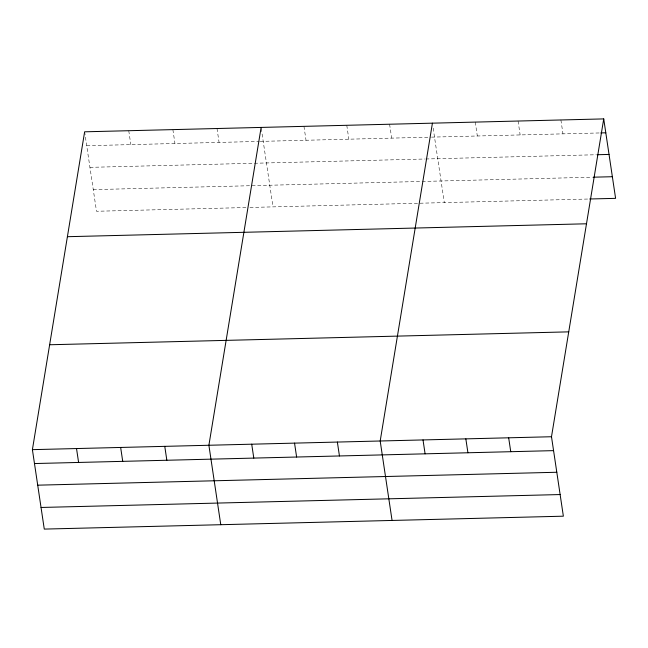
<?xml version="1.0" encoding="UTF-8"?>
<svg xmlns="http://www.w3.org/2000/svg" width="648" height="648" viewBox="0 0 648 648"><rect width="100%" height="100%" fill="white"/><g stroke="black" fill="none" stroke-linecap="round" stroke-linejoin="round"><path stroke-width="0.49" stroke-dasharray="3.24 2.43" d="M86.711 145.711L259.192 141.418M260.196 141.394L430.515 137.157M431.511 137.133L599.829 132.945M89.942 167.346L253.4 163.28M254.405 163.256L424.788 159.011M425.785 158.987L596.087 154.751M93.272 189.629L421.151 181.472M422.14 181.448L592.45 177.212M245.924 207.546L96.503 211.264L84.783 132.808M249.934 207.449L588.708 199.017M560.901 119.969L562.974 133.869M518.076 121.038L520.15 134.93M475.251 122.099L477.325 135.999M433.164 128.126L444.301 202.613M389.602 124.23L391.676 138.129M346.777 125.299L348.851 139.19M303.953 126.36L306.026 140.26M261.274 128.417L273.002 206.874M216.999 128.523L219.081 142.422M172.878 129.624L174.96 143.516M128.758 130.718L130.831 144.617"/><path stroke-width="0.97" d="M603.725 118.908L551.497 436.736L563.363 516.189L44.275 529.092L32.4 449.647L84.637 131.811L603.725 118.908L615.6 198.353L589.704 198.993M261.128 127.429L208.891 445.257L220.766 524.71M432.427 123.169L380.19 440.996L392.064 520.449M600.826 132.921L605.807 132.799M597.083 154.726L609.039 154.435M593.447 177.188L612.368 176.718M67.4 236.698L586.489 223.787M49.637 344.76L568.733 331.857M32.4 449.647L551.497 436.736M34.474 463.547L553.57 450.635M37.714 485.174L556.802 472.262M41.043 507.465L560.131 494.554M508.672 437.805L510.745 451.697M465.839 438.866L467.921 452.766M423.014 439.935L425.096 453.827M337.365 442.066L339.447 455.957M294.54 443.127L296.622 457.026M251.716 444.196L253.797 458.087M164.77 446.359L166.844 460.25M120.65 447.452L122.723 461.352M76.521 448.554L78.602 462.445"/></g></svg>
